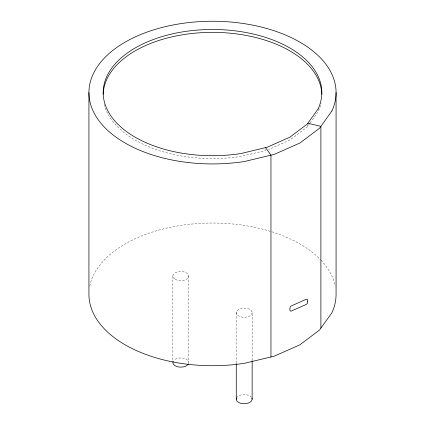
<?xml version="1.0" encoding="UTF-8"?>
<svg xmlns="http://www.w3.org/2000/svg" width="425" height="425" viewBox="0 0 425 425"><rect width="100%" height="100%" fill="white"/><g stroke="black" fill="none" stroke-linecap="round" stroke-linejoin="round"><path stroke-width="0.32" stroke-dasharray="2.12 1.59" d="M309.74 123.457L307.179 127.032L289.802 140.107L268.356 149.605M310.123 122.931L318.102 111.812A109.326 63.118 0 0 0 321.029 103.078M307.843 124.955L307.843 126.108M265.556 149.366L265.556 150.519L240.794 156.442A109.326 63.118 0 0 1 103.971 103.078M252.147 312.683A7.942 4.585 0 0 1 240.231 316.657A7.942 4.585 0 0 1 240.231 308.709A7.942 4.585 0 0 1 252.147 312.683L252.147 360.214M236.263 312.683L236.263 362.854M188.737 276.075L188.737 362.557A7.942 4.585 0 0 0 182.851 358.126A7.942 4.585 0 0 0 173.915 360.262M172.853 276.075L172.853 361.234M89.781 286.03A123.569 71.342 0 0 1 188.551 224.389A123.569 71.342 0 0 1 320.503 259.712M320.987 260.222A123.569 71.342 0 0 1 335.219 286.03M236.534 397.975A7.942 4.585 0 0 1 243.169 394.618A7.942 4.585 0 0 1 251.085 396.87M175.18 279.315A7.942 4.585 0 0 0 188.466 277.259A7.942 4.585 0 0 0 178.739 271.644A7.942 4.585 0 0 0 175.18 279.315"/><path stroke-width="0.64" d="M307.843 123.223L320.891 126.342L320.891 328.132M265.556 147.64L270.959 155.167L270.959 356.957M336.069 92.592L336.069 294.376A123.569 71.342 0 0 1 331.856 312.842L319.515 330.05L299.875 344.824L274.284 356.161L244.481 363.29A123.569 71.342 0 0 1 88.931 294.376L88.931 92.592M252.147 360.873L252.147 399.165M236.263 363.513L236.263 399.165M103.195 94.217A109.326 63.118 0 0 1 212.5 32.358A109.326 63.118 0 0 1 321.805 94.217M251.876 397.975A7.942 4.585 0 0 1 244.205 403.75A7.942 4.585 0 0 1 236.534 397.975M188.466 363.742A7.942 4.585 0 0 1 178.739 366.982A7.942 4.585 0 0 1 173.124 361.367M307.673 301.208L307.344 303.381L306.398 304.364L291.152 311.116L290.169 310.967L289.839 309.108L290.169 306.972L291.152 305.973L306.398 299.221L307.328 299.354L307.673 301.208M318.102 108.927L307.179 124.153L289.802 137.222L267.16 147.252L240.794 153.558A109.326 63.118 0 0 1 103.594 98.09A109.326 63.118 0 0 1 222.031 29.713A109.326 63.118 0 0 1 318.102 108.927M331.856 111.058L319.515 128.26L299.875 143.039L274.284 154.376L244.481 161.5A123.569 71.342 0 0 1 89.404 98.807A123.569 71.342 0 0 1 223.268 21.521A123.569 71.342 0 0 1 331.856 111.058"/></g></svg>
